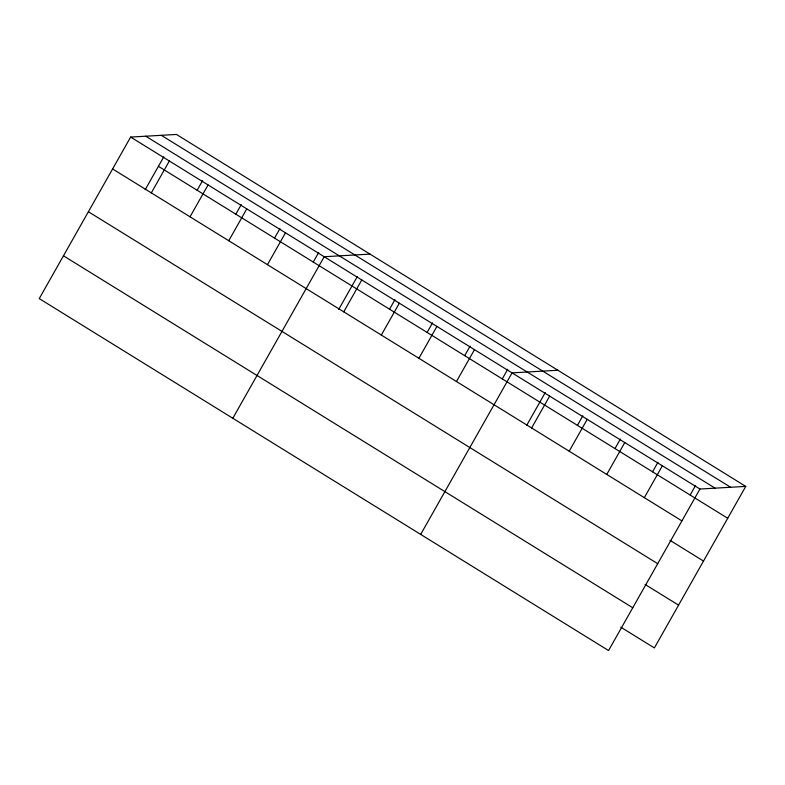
<?xml version="1.0" encoding="UTF-8"?>
<svg xmlns="http://www.w3.org/2000/svg" width="785" height="785" viewBox="0 0 785 785"><rect width="100%" height="100%" fill="white"/><g stroke="black" fill="none" stroke-linecap="round" stroke-linejoin="round"><path stroke-width="1.18" d="M745.75 486.396L176.448 134.451L130.634 137.071L39.25 298.604L608.552 650.549L699.945 489.026L745.75 486.396L654.366 647.929L620.847 627.205M145.156 189.754L163.829 156.764M151.319 192.874L169.354 161.004M197.133 190.255L202.54 180.687M190.029 216.807L208.064 184.936M235.843 214.187L241.25 204.62M228.749 240.74L246.775 208.869M274.554 238.12L279.96 228.553M267.459 264.673L285.485 232.802M313.264 262.053L318.681 252.485M232.811 418.268L324.205 256.734L370.01 254.114M338.718 309.418L357.391 276.418M343.742 311.831L361.777 279.96M389.556 309.212L394.963 299.654M381.314 335.067L399.349 303.196M427.128 332.438L432.535 322.88M418.896 358.294L436.921 326.423M464.7 355.664L470.107 346.106M456.468 381.52L474.493 349.649M502.272 378.9L507.689 369.333M420.682 534.408L512.075 372.875L557.88 370.255M526.588 425.558L545.261 392.569M531.612 427.982L549.647 396.111M577.426 425.352L582.833 415.795M569.184 451.208L587.219 419.337M614.998 448.578L620.405 439.021M606.766 474.434L624.791 442.563M652.57 471.814L657.977 462.247M644.338 497.661L662.363 465.79M690.143 495.041L695.549 485.473M161.327 135.314L730.629 487.259M145.755 136.207L715.057 488.152M130.634 137.071L699.945 489.026M158.413 166.322L727.715 518.267M112.608 168.942L681.91 520.887M669.997 540.335L703.507 561.059M88.401 211.734L657.702 563.679M645.054 584.423L678.574 605.137M63.457 255.812L632.759 607.767"/></g></svg>
